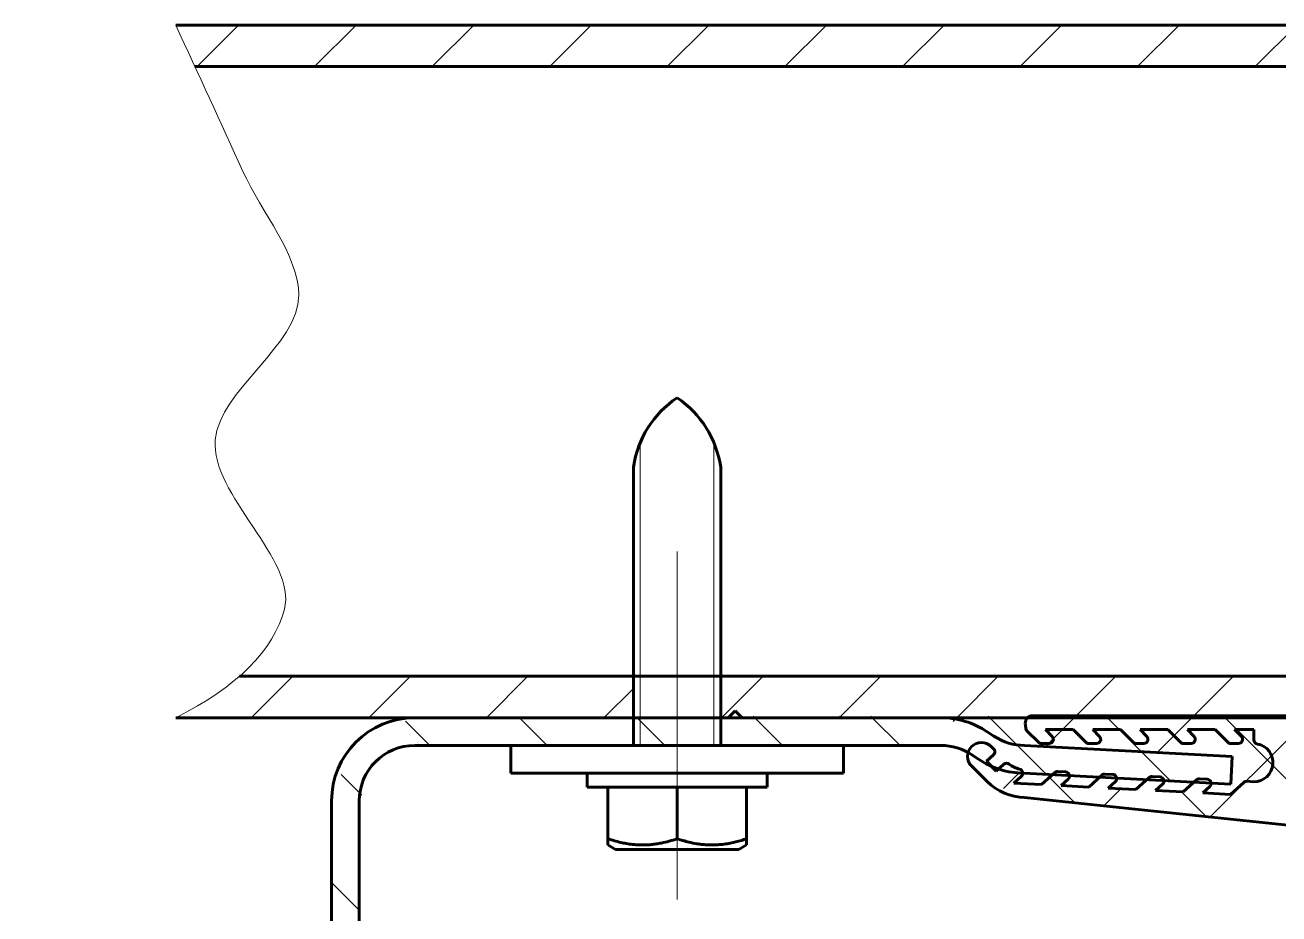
# Model space of a CAD drawing. Header units: millimetres. Extents: x 0 to 840, y 0 to 594.
# Drawn here: x 116.4 to 161.64, y 121.72 to 153.8 of the extents above; entities that cross this region are included whole.
import ezdxf

# ---------------------------------------------------------------- set-up
doc = ezdxf.new("R2010")
doc.units = ezdxf.units.MM
for name, pattern in [('K5LT_AXLED', [19.5, 15, -1.5, 1.5, -1.5]), ('K5LT_BASIC', [0]), ('K5LT_THIN', [0])]:
    doc.linetypes.add(name, pattern=pattern)
doc.layers.add('Системный слой', color=7, linetype='Continuous')

msp = doc.modelspace()

# ---------------------------------------------------------------- hatches: boundary and pattern name
at = {"layer": 'Системный слой'}
h = msp.add_hatch(dxfattribs=at)
h.set_pattern_fill('Металл', angle=45, style=0, pattern_type=0)
h.set_pattern_definition([(45, (0, 0), (-2.12132, 2.12132), [])])
h.paths.add_polyline_path([(138.35103, 130.30359), (124.1398, 130.30359), (121.83756, 128.80359), (137.82603, 128.80359), (138.35103, 128.80359)])
h.paths.add_polyline_path([(172.52115, 130.30359), (141.50103, 130.30359), (141.50103, 128.80359), (172.52115, 128.80359)])
h.paths.add_polyline_path([(122.53074, 152.30359), (172.52115, 152.30359), (172.52115, 153.80359), (121.83756, 153.80359)])
h = msp.add_hatch(dxfattribs=at)
h.set_pattern_fill('Металл', angle=135, style=0, pattern_type=0)
h.set_pattern_definition([(135, (0, 0), (-2.12132, -2.12132), [])])
h.paths.add_polyline_path([(149.45534, 127.80359), (150.56474, 127.46769), (150.80512, 127.30744), (152.44039, 126.80373), (159.90881, 126.41233), (159.96115, 127.41096), (152.46922, 127.80359), (151.35982, 128.13949), (151.11944, 128.29974), (149.45534, 128.80359), (130.46115, 128.80359), (128.45069, 128.03026), (127.47673, 126.10896), (127.46115, 125.80359), (127.46115, 83.80359), (128.46115, 83.80359), (128.46115, 125.80359), (129.04694, 127.21781), (130.46115, 127.80359)])
h = msp.add_hatch(dxfattribs=at)
h.set_pattern_fill('Неметалл', angle=45, style=0, pattern_type=0)
h.set_pattern_definition([(45, (0, 0), (-2.12132, 2.12132), []), (135, (0, 0), (-2.12132, -2.12132), [])])
h.paths.add_polyline_path([(155.88328, 125.56647), (164.57842, 124.66048), (165.92431, 123.93129), (166.37115, 122.67125), (166.37115, 117.37324), (166.66404, 116.66613), (167.37115, 116.37324), (172.02115, 116.37324), (172.3747, 116.51969), (172.52115, 116.87324), (172.52115, 117.01992), (172.6676, 117.37348), (173.02115, 117.51992), (173.02173, 117.51992), (173.79732, 117.51902), (174.40603, 117.49031), (174.52319, 117.47073), (174.55305, 117.48092), (174.63878, 117.64094), (174.81255, 117.69347), (174.97154, 117.60897), (175.01101, 117.56729), (175.04322, 117.56079), (175.44949, 117.49441), (177.62181, 116.89428), (177.67877, 116.90133), (177.68765, 116.90724), (177.89789, 116.96335), (178.08622, 116.85436), (178.12824, 116.77712), (178.16657, 116.73439), (178.17906, 116.72971), (180.69922, 116.03562), (180.75618, 116.0427), (180.76636, 116.04964), (180.97428, 116.11126), (181.16487, 116.0078), (181.20681, 115.93705), (181.25737, 115.90988), (181.26678, 115.90953), (183.43147, 115.96332), (183.78394, 115.8864), (184.08756, 116.08123), (184.16449, 116.4337), (183.96965, 116.73732), (183.61719, 116.81425), (183.40703, 116.71913), (181.4133, 116.63448), (181.20846, 116.56304), (181.01311, 116.65737), (180.95686, 116.75313), (180.91873, 116.79604), (180.90722, 116.80049), (178.39676, 117.54072), (178.33967, 117.53466), (178.32935, 117.52788), (178.12038, 117.46987), (177.9316, 117.57661), (177.88167, 117.67583), (177.8464, 117.72112), (177.83058, 117.72784), (175.55128, 118.39997), (173.79732, 118.71902), (173.02057, 118.71992), (172.66718, 118.86678), (172.52115, 119.21992), (172.52115, 119.74871), (172.52115, 127.87539), (172.22826, 128.58249), (171.52115, 128.87539), (159.58529, 128.87539), (142.22148, 128.85326), (142.27115, 128.80359), (149.45534, 128.80359), (151.11944, 128.29974), (151.35982, 128.13949), (152.46922, 127.80359), (159.96115, 127.41096), (159.90881, 126.41233), (158.58237, 126.48184), (158.18968, 126.12766), (157.191, 126.17914), (157.44717, 126.4102), (157.49651, 126.51386), (157.49572, 126.53879), (156.87905, 126.57111), (156.48483, 126.21555), (155.48616, 126.26704), (155.74233, 126.49809), (155.79167, 126.60175), (155.7907, 126.62815), (155.17573, 126.66038), (154.77999, 126.30345), (153.78132, 126.35493), (154.03749, 126.58598), (154.08682, 126.68965), (154.08567, 126.71751), (153.47241, 126.74965), (153.07515, 126.39134), (152.07647, 126.44283), (152.35176, 126.69112), (152.4011, 126.79479), (152.40129, 126.80436), (151.52551, 126.95589), (151.44298, 126.88145), (151.2693, 127.05401), (150.80512, 127.30744), (150.56474, 127.46769), (150.43051, 127.54975), (150.47256, 127.16938), (150.55827, 127.05563), (151.11482, 126.50266), (152.46917, 125.9222)])
h.paths.add_polyline_path([(162.81369, 125.34741), (162.16529, 125.75406), (161.98036, 126.33343), (161.98036, 127.37539), (161.98036, 127.87539), (162.12681, 128.22894), (162.48036, 128.37539), (171.52115, 128.37539), (171.8747, 128.22894), (172.02115, 127.87539), (172.02115, 122.02324), (171.8747, 121.66969), (171.52115, 121.52324), (167.37115, 121.52324), (167.0176, 121.66969), (166.87115, 122.02324), (166.87115, 122.27324), (166.87115, 122.67125), (166.10315, 124.47408), (164.62931, 125.15789)])
edge = h.paths.add_edge_path()
edge.add_line((160.74294, 126.49669), (160.74205, 126.49669))
edge.add_line((160.74205, 126.49673), (160.74294, 126.49669))
h.paths.add_polyline_path([(166.87115, 120.52324), (167.0176, 120.87679), (167.37115, 121.02324), (171.52115, 121.02324), (171.8747, 120.87679), (172.02115, 120.52324), (172.02115, 117.37324), (171.8747, 117.01969), (171.52115, 116.87324), (167.37115, 116.87324), (167.0176, 117.01969), (166.87115, 117.37324)])

# ---------------------------------------------------------------- linework, layer by layer
at = {"layer": 'Системный слой', "color": 5, "linetype": 'K5LT_BASIC', "lineweight": 60, "true_color": 0x0000ff}
for p, q in [((121.83756, 153.80359), (172.52115, 153.80359)), ((122.53074, 152.30359), (172.52115, 152.30359)), ((138.35103, 127.85359), (138.35103, 137.85359)), ((141.50103, 127.85359), (141.50103, 137.85359)), ((124.1398, 130.30359), (172.52115, 130.30359)), ((141.77115, 128.80359), (142.02115, 129.05359)), ((142.02115, 129.05359), (142.27115, 128.80359)), ((121.83756, 128.80359), (172.52115, 128.80359)), ((130.46115, 128.80359), (149.45534, 128.80359)), ((137.85824, 128.80359), (142.05824, 128.80359)), ((142.27115, 128.80359), (145.92027, 128.80359)), ((152.50671, 128.43056), (152.49294, 128.6058)), ((152.74217, 128.87539), (171.52115, 128.87539)), ((151.11944, 128.29974), (151.35982, 128.13949)), ((152.55018, 128.33625), (152.96711, 127.91932)), ((153.46208, 128.13145), (153.21815, 128.37539)), ((153.21815, 128.37539), (154.21815, 128.37539)), ((154.21815, 128.37539), (154.67421, 127.91932)), ((155.16919, 128.13145), (154.92526, 128.37539)), ((154.92526, 128.37539), (155.92526, 128.37539)), ((155.92526, 128.37539), (156.38132, 127.91932)), ((156.8763, 128.13145), (156.63236, 128.37539)), ((156.63236, 128.37539), (157.63236, 128.37539)), ((157.63236, 128.37539), (158.08843, 127.91932)), ((158.5834, 128.13145), (158.33947, 128.37539)), ((158.33947, 128.37539), (159.33947, 128.37539)), ((159.33947, 128.37539), (159.79553, 127.91932)), ((160.29051, 128.13145), (160.04658, 128.37539)), ((160.04658, 128.37539), (160.74294, 128.37539)), ((160.74294, 128.00434), (160.74294, 128.37539)), ((149.45534, 127.80359), (130.46115, 127.80359)), ((133.93398, 126.80359), (133.93398, 127.80359)), ((133.93398, 126.80359), (133.93398, 127.80359)), ((145.93398, 126.80359), (145.93398, 127.80359)), ((145.93398, 126.80359), (145.93398, 127.80359)), ((151.26308, 127.76502), (151.34773, 127.68092)), ((152.46922, 127.80359), (159.96115, 127.41096)), ((153.07317, 127.87539), (153.35602, 127.87539)), ((154.78028, 127.87539), (155.06312, 127.87539)), ((156.48739, 127.87539), (156.77023, 127.87539)), ((158.19449, 127.87539), (158.47734, 127.87539)), ((159.9016, 127.87539), (160.18444, 127.87539)), ((150.80512, 127.30744), (150.56474, 127.46769)), ((151.34248, 127.46312), (151.08829, 127.23386)), ((151.08829, 127.23386), (151.44298, 126.88145)), ((159.96115, 127.41096), (159.90881, 126.41233)), ((138.19924, 126.80359), (133.93398, 126.80359)), ((136.68398, 126.80359), (136.68398, 126.30359)), ((136.68398, 126.80359), (136.68398, 126.30359)), ((145.93398, 126.80359), (138.19924, 126.80359)), ((143.18398, 126.80359), (143.18398, 126.30359)), ((143.18398, 126.80359), (143.18398, 126.30359)), ((151.11482, 126.50266), (150.55827, 127.05563)), ((151.44298, 126.88145), (151.71582, 127.12754)), ((152.07647, 126.44283), (152.35176, 126.69112)), ((159.90881, 126.41233), (152.44039, 126.80373)), ((153.07515, 126.39134), (153.55409, 126.82332)), ((153.66228, 126.86173), (153.94475, 126.84717)), ((154.77999, 126.30345), (155.25893, 126.73543)), ((155.36712, 126.77384), (155.64959, 126.75928)), ((157.07196, 126.68595), (157.35443, 126.67138)), ((136.68398, 126.30359), (143.18398, 126.30359)), ((137.43398, 126.30359), (137.43398, 124.43565)), ((139.93398, 126.30359), (139.93398, 124.43565)), ((142.43398, 126.30359), (142.43398, 124.43565)), ((152.07647, 126.44283), (153.07515, 126.39134)), ((153.78132, 126.35493), (154.03749, 126.58598)), ((153.78132, 126.35493), (154.77999, 126.30345)), ((155.48616, 126.26704), (155.74233, 126.49809)), ((155.48616, 126.26704), (156.48483, 126.21555)), ((156.48483, 126.21555), (156.96378, 126.64753)), ((157.191, 126.17914), (157.44717, 126.4102)), ((158.18968, 126.12766), (158.66862, 126.55964)), ((158.77681, 126.59805), (159.05927, 126.58349)), ((158.89585, 126.09125), (159.15202, 126.3223)), ((159.89452, 126.03976), (160.37346, 126.47174)), ((160.48165, 126.51016), (160.74294, 126.49669)), ((127.46115, 83.80359), (127.46115, 125.80359)), ((128.46115, 125.80359), (128.46115, 83.80359)), ((155.88328, 125.56647), (152.46917, 125.9222)), ((157.191, 126.17914), (158.18968, 126.12766)), ((158.89585, 126.09125), (159.89452, 126.03976)), ((155.88328, 125.56647), (164.57842, 124.66048)), ((137.43398, 124.21236), (137.43398, 124.43565)), ((142.43398, 124.43565), (142.43398, 124.21236)), ((137.43398, 124.21236), (137.70898, 124.05359)), ((137.43398, 124.21236), (137.70898, 124.05359)), ((142.15898, 124.05359), (137.70898, 124.05359)), ((142.43398, 124.21236), (142.15898, 124.05359)), ((142.43398, 124.21236), (142.15898, 124.05359))]:
    msp.add_line(p, q, dxfattribs=at)
at = {"layer": 'Системный слой', "color": 7, "linetype": 'K5LT_THIN', "lineweight": 18}
for p, q in [((138.60103, 138.74474), (138.60103, 137.85359)), ((138.60103, 127.85359), (138.60103, 138.74474)), ((141.25103, 127.85359), (141.25103, 138.74474)), ((141.25103, 138.74473), (141.25103, 137.85359))]:
    msp.add_line(p, q, dxfattribs=at)
at = {"layer": 'Системный слой', "color": 30, "linetype": 'K5LT_AXLED', "lineweight": 18, "true_color": 0xff8000}
msp.add_line((139.93398, 134.80359), (139.93398, 122.24093), dxfattribs=at)
at = {"layer": 'Системный слой', "color": 5, "linetype": 'K5LT_BASIC', "lineweight": 60, "true_color": 0x0000ff}
for centre, radius, start, end in [((130.46115, 125.80359), 3, 90, 180), ((149.45534, 125.80359), 3, 56.309932, 90), ((152.74217, 128.62539), 0.25, 90, 184.492582), ((152.46922, 129.80359), 2, 236.309932, 270), ((152.65625, 128.44231), 0.15, 184.492582, 225), ((153.35602, 128.02539), 0.15, 270, 45), ((155.06312, 128.02539), 0.15, 270, 45), ((156.77023, 128.02539), 0.15, 270, 45), ((158.47734, 128.02539), 0.15, 270, 45), ((160.18444, 128.02539), 0.15, 270, 45), ((130.46115, 125.80359), 2, 90, 180), ((149.45534, 125.80359), 2, 56.309932, 90), ((150.91067, 127.41033), 0.5, 45.18518, 225.18518), ((151.24201, 127.57451), 0.15, 312.048699, 45.18518), ((153.07317, 128.02539), 0.15, 225, 270), ((154.78028, 128.02539), 0.15, 225, 270), ((156.48739, 128.02539), 0.15, 225, 270), ((158.19449, 128.02539), 0.15, 225, 270), ((159.9016, 128.02539), 0.15, 225, 270), ((160.74205, 127.18238), 0.68569, 270, 79.598015), ((160.89294, 128.00434), 0.15, 180, 259.598015), ((152.46922, 129.80359), 3, 236.309932, 269.449396), ((151.81629, 127.01615), 0.15, 52.101947, 132.048699), ((152.54771, 127.95577), 1.04075, 232.101947, 255.58583), ((152.2513, 126.80251), 0.15, 312.048699, 75.58583), ((153.65456, 126.71193), 0.15, 87.048699, 132.048699), ((153.93702, 126.69737), 0.15, 312.048699, 87.048699), ((155.3594, 126.62404), 0.15, 87.048699, 132.048699), ((155.64187, 126.60948), 0.15, 312.048699, 87.048699), ((157.06424, 126.53614), 0.15, 87.048699, 132.048699), ((152.52446, 127.92144), 2, 225.18518, 268.416001), ((157.34671, 126.52158), 0.15, 312.048699, 87.048699), ((158.76908, 126.44825), 0.15, 87.048699, 132.048699), ((159.05155, 126.43369), 0.15, 312.048699, 87.048699), ((160.47393, 126.36036), 0.15, 87.048699, 132.048699)]:
    msp.add_arc(centre, radius, start, end, dxfattribs=at)
at = {"layer": 'Системный слой', "color": 7, "linetype": 'K5LT_THIN', "lineweight": 18}
msp.add_open_spline([(121.83756, 128.80359), (124.0597, 129.92575), (125.36639, 131.23244), (125.75763, 132.72366), (126.22333, 134.49868), (123.08574, 136.86534), (123.26362, 138.83307), (123.42611, 140.63061), (126.28316, 142.26295), (126.27769, 144.05359), (126.27324, 145.50854), (124.93943, 147.03214), (124.26362, 148.51837), (123.46122, 150.28297), (122.65253, 152.04471), (121.83756, 153.80359)], degree=3, knots=[0, 0, 0, 0, 1, 1, 1, 2, 2, 2, 3, 3, 3, 4, 4, 4, 5, 5, 5, 5], dxfattribs=at)
at = {"layer": 'Системный слой', "color": 5, "linetype": 'K5LT_BASIC', "lineweight": 60, "true_color": 0x0000ff}
for points in [[(139.92603, 140.35359), (139.04639, 139.74078), (138.52139, 138.90745), (138.35103, 137.85359)], [(139.92603, 140.35359), (140.80566, 139.74078), (141.33066, 138.90745), (141.50103, 137.85359)]]:
    msp.add_open_spline(points, degree=3, dxfattribs=at)
for points, knots in [([(137.43398, 124.43565), (137.5865, 124.38481), (137.80625, 124.32148), (138.102, 124.26158), (138.29442, 124.23376), (138.47566, 124.21771), (138.64087, 124.21119), (138.81289, 124.21334), (138.9917, 124.22522), (139.1756, 124.24745), (139.3953, 124.28573), (139.64946, 124.34616), (139.83901, 124.404), (139.93398, 124.43565)], [0, 0, 0, 0, 2.63162774, 3.73981857, 4.96352535, 5.83996912, 6.74938605, 7.69995341, 8.68663766, 9.710894, 10.75596583, 12.36038508, 14, 14, 14, 14]), ([(139.93398, 124.43565), (140.00065, 124.41343), (140.14157, 124.36926), (140.37497, 124.30722), (140.58238, 124.2651), (140.78097, 124.23591), (140.9351, 124.22038), (141.09932, 124.21236), (141.24867, 124.21182), (141.4257, 124.21948), (141.62533, 124.23966), (141.90851, 124.28656), (142.1776, 124.35379), (142.37187, 124.41495), (142.43398, 124.43565)], [0, 0, 0, 0, 1.23089279, 2.58716633, 4.2461926, 4.96215731, 6.13576557, 6.98710218, 7.875174, 8.7835435, 10.12861076, 11.42811784, 13.85158155, 15, 15, 15, 15])]:
    msp.add_open_spline(points, degree=3, knots=knots, dxfattribs=at)

doc.saveas('drawing.dxf')
